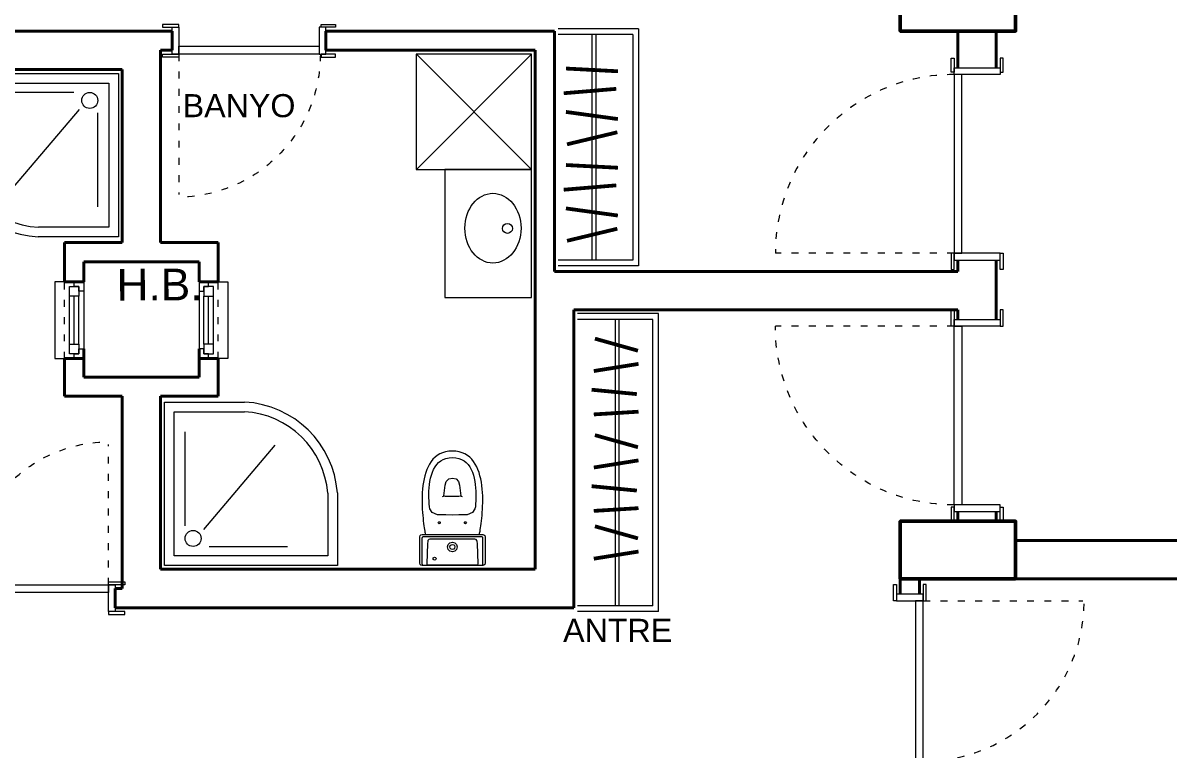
# Model space of a CAD drawing. Header units: millimetres. Extents: x 23 to 3134, y 30 to 1541.
# Drawn here: x 741 to 1338, y 546 to 924 of the extents above; entities that cross this region are included whole.
import ezdxf

# ---------------------------------------------------------------- set-up
doc = ezdxf.new("R2010")
doc.units = ezdxf.units.MM
doc.linetypes.add('ACAD_ISO03W100', pattern=[30, 12, -18])
for name, color, linetype, lineweight in [('duvar_40', 255, 'Continuous', 40), ('forniture', 250, 'Continuous', 9), ('KAPI-PEN', 155, 'Continuous', 18), ('SIVA', 153, 'Continuous', 9), ('TABLE4', 3, 'Continuous', 50), ('TEF', 253, 'Continuous', 18), ('yazi', 253, 'Continuous', 30), ('yazı', 253, 'Continuous', 20)]:
    doc.layers.add(name, color=color, linetype=linetype, lineweight=lineweight)
doc.layers.add('FİTİL', color=1, linetype='Continuous')
doc.layers.add('PENCERE', color=1, linetype='Continuous')
doc.layers.get('SIVA').off()
doc.styles.add('KÜÇÜK_YAZI', font='Arial')
doc.styles.add('MAHAL', font='Arial')

# ---------------------------------------------------------------- blocks, each defined once
blk = doc.blocks.new('KLOZET')
at = {"layer": 'TEF'}
for p, q in [((-51.381299, 12.646202), (-52.776698, 11.895074)), ((-49.897172, 13.301971), (-51.381299, 12.646202)), ((-48.335456, 13.867699), (-49.897172, 13.301971)), ((-46.707171, 14.34861), (-48.335456, 13.867699)), ((-45.023458, 14.749992), (-46.707171, 14.34861)), ((-43.295366, 15.077041), (-45.023458, 14.749992)), ((-41.534004, 15.335042), (-43.295366, 15.077041)), ((-42.069359, 11.893909), (-40.356528, 12.067125)), ((-39.750483, 15.529252), (-41.534004, 15.335042)), ((-40.356528, 12.067125), (-38.635065, 12.172965)), ((-37.955882, 15.664928), (-39.750483, 15.529252)), ((-38.635065, 12.172965), (-36.921278, 12.219136)), ((-36.161251, 15.747325), (-37.955882, 15.664928)), ((-36.921278, 12.219136), (-35.231502, 12.213402)), ((-34.37773, 15.781669), (-36.161251, 15.747325)), ((-35.231502, 12.213402), (-33.582074, 12.163468)), ((-32.616398, 15.773247), (-34.37773, 15.781669)), ((-33.582074, 12.163468), (-31.989269, 12.0771)), ((-30.888306, 15.727285), (-32.616398, 15.773247)), ((-31.989269, 12.0771), (-30.469423, 11.962001)), ((-29.204592, 15.64904), (-30.888306, 15.727285)), ((-30.469423, 11.962001), (-29.419917, 11.702148)), ((-27.576308, 15.543797), (-29.204592, 15.64904)), ((-26.014562, 15.416752), (-27.576308, 15.543797)), ((-24.530435, 15.273222), (-26.014562, 15.416752)), ((-23.135036, 15.118433), (-24.530435, 15.273222)), ((-21.839444, 14.957612), (-23.135036, 15.118433)), ((-20.654741, 14.796044), (-21.839444, 14.957612)), ((-19.592034, 14.638985), (-20.654741, 14.796044)), ((-18.662375, 14.491662), (-19.592034, 14.638985)), ((-17.876873, 14.359332), (-18.662375, 14.491662)), ((-17.246638, 14.247279), (-17.876873, 14.359332)), ((-16.78272, 14.160761), (-17.246638, 14.247279)), ((-16.496257, 14.104974), (-16.78272, 14.160761)), ((-16.075553, 14.020063), (-16.496257, 14.104974)), ((-16.075553, 15.808667), (-15.917867, 16.391566)), ((-16.075553, -15.808667), (-16.075553, 15.808667)), ((-15.917867, 16.391566), (-15.503554, 16.80585)), ((-15.503554, 16.80585), (-14.920714, 16.963506)), ((-14.824938, 15.474988), (-14.945054, 15.0309)), ((-14.945054, 15.0309), (-14.945054, -15.0309)), ((-14.920714, 16.963506), (-1.154839, 16.963506)), ((-14.509297, 15.790688), (-14.824938, 15.474988)), ((-14.065209, 15.910834), (-14.509297, 15.790688)), ((-0.993868, 15.910834), (-14.065209, 15.910834)), ((-13.438856, 12.308462), (-13.596542, 11.725532)), ((-13.024543, 12.722835), (-13.438856, 12.308462)), ((-12.441703, 12.88052), (-13.024543, 12.722835)), ((-11.380341, 12.985973), (-12.441703, 12.88052)), ((-0.816561, 13.349068), (-11.380341, 12.985973)), ((-1.154839, 16.963506), (-0.571999, 16.80585)), ((-0.54972, 15.790688), (-0.993868, 15.910834)), ((-0.532936, 13.251589), (-0.816561, 13.349068)), ((-0.571999, 16.80585), (-0.157686, 16.391566)), ((-0.23405, 15.474988), (-0.54972, 15.790688)), ((-0.331349, 12.99547), (-0.532936, 13.251589)), ((-0.254656, 12.635241), (-0.331349, 12.99547)), ((-0.254656, -12.635241), (-0.254656, 12.635241)), ((-0.113934, 15.0309), (-0.23405, 15.474988)), ((-0.157686, 16.391566), (0, 15.808667)), ((0, 15.808667), (0, -15.808667)), ((-58.03486, 6.525994), (-58.665125, 5.092667)), ((-57.249388, 7.832456), (-58.03486, 6.525994)), ((-56.319729, 9.017369), (-57.249388, 7.832456)), ((-55.256993, 10.085929), (-56.319729, 9.017369)), ((-54.07229, 11.043422), (-55.256993, 10.085929)), ((-55.133353, 4.755584), (-54.404236, 6.027672)), ((-54.404236, 6.027672), (-53.503337, 7.155125)), ((-52.776698, 11.895074), (-54.07229, 11.043422)), ((-53.503337, 7.155125), (-52.446962, 8.145618)), ((-52.446962, 8.145618), (-51.251387, 9.006887)), ((-51.251387, 9.006887), (-49.932979, 9.746696)), ((-49.932979, 9.746696), (-48.508044, 10.37272)), ((-48.508044, 10.37272), (-46.992917, 10.892754)), ((-46.992917, 10.892754), (-45.403875, 11.314444)), ((-45.403875, 11.314444), (-43.757224, 11.645614)), ((-43.757224, 11.645614), (-42.069359, 11.893909)), ((-29.419917, 11.702148), (-27.470826, 10.493732)), ((-27.470826, 10.493732), (-26.42132, 7.693347)), ((-26.42132, 7.693347), (-26.363711, 6.405759)), ((-26.363711, 6.405759), (-26.258557, 3.407191)), ((-22.782423, 6.755057), (-22.707194, 7.033276)), ((-22.707194, 6.476897), (-22.782423, 6.755057)), ((-22.707194, 7.033276), (-22.509489, 7.231011)), ((-22.509489, 6.279222), (-22.707194, 6.476897)), ((-22.509489, 7.231011), (-22.231329, 7.30627)), ((-22.231329, 6.203993), (-22.509489, 6.279222)), ((-22.231329, 7.30627), (-21.953139, 7.231011)), ((-21.953139, 6.279222), (-22.231329, 6.203993)), ((-21.953139, 7.231011), (-21.755375, 7.033276)), ((-21.755375, 6.476897), (-21.953139, 6.279222)), ((-21.755375, 7.033276), (-21.680116, 6.755057)), ((-21.680116, 6.755057), (-21.755375, 6.476897)), ((-13.596542, 11.725532), (-13.614311, 11.2999)), ((-13.614311, 11.2999), (-13.614311, -11.29993)), ((-59.415477, 1.824511), (-59.513433, -0.020831)), ((-59.129014, 3.527278), (-59.415477, 1.824511)), ((-58.665125, 5.092667), (-59.129014, 3.527278)), ((-56.126744, -0.006107), (-56.010928, 1.746384)), ((-56.010928, 1.746384), (-55.674353, 3.331066)), ((-55.674353, 3.331066), (-55.133353, 4.755584)), ((-45.49995, -0.020831), (-44.988277, 1.870771)), ((-44.988277, 1.870771), (-43.643768, 3.215281)), ((-43.643768, 3.215281), (-41.752285, 3.726983)), ((-41.752285, 3.726983), (-36.308185, 4.334372)), ((-36.385923, 4.334372), (-36.264941, 4.262368)), ((-36.308185, 4.334372), (-36.207362, 4.360294)), ((-36.264941, 4.262368), (-36.040239, 3.965662)), ((-36.207362, 4.360294), (-36.02008, 4.541782)), ((-36.040239, 3.965662), (-35.919257, 3.323331)), ((-36.02008, 4.541782), (-35.919257, 5.034311)), ((-35.919257, 3.323331), (-35.919257, -3.520618)), ((-26.258557, 3.407191), (-26.207458, -0.006107)), ((-12.167396, -0.020831), (-11.821234, 1.258723)), ((-11.821234, 1.258723), (-10.911703, 2.168253)), ((-10.97209, -0.020831), (-10.789139, 0.655486)), ((-10.911703, 2.168253), (-9.63206, 2.514386)), ((-10.789139, 0.655486), (-10.308376, 1.136159)), ((-10.308376, 1.136159), (-9.63206, 1.31911)), ((-9.63206, 2.514386), (-8.352506, 2.168253)), ((-9.63206, 1.31911), (-8.955833, 1.136159)), ((-8.955833, 1.136159), (-8.4751, 0.655486)), ((-8.4751, 0.655486), (-8.292149, -0.020831)), ((-8.352506, 2.168253), (-7.443006, 1.258723)), ((-7.443006, 1.258723), (-7.096844, -0.020831)), ((-59.513433, -0.020831), (-59.415477, -1.866172)), ((-59.415477, -1.866172), (-59.129014, -3.568909)), ((-59.129014, -3.568909), (-58.665125, -5.134328)), ((-58.665125, -5.134328), (-58.03486, -6.567656)), ((-56.126744, -0.020831), (-56.126744, -0.006107)), ((-56.010928, -1.773352), (-56.126744, -0.020831)), ((-55.674353, -3.358004), (-56.010928, -1.773352)), ((-55.133353, -4.782552), (-55.674353, -3.358004)), ((-54.404236, -6.054669), (-55.133353, -4.782552)), ((-44.988277, -1.912402), (-45.49995, -0.020831)), ((-43.643768, -3.256912), (-44.988277, -1.912402)), ((-41.752285, -3.768614), (-43.643768, -3.256912)), ((-36.308185, -4.531688), (-41.752285, -3.768614)), ((-36.264941, -4.459654), (-36.385923, -4.531688)), ((-36.207362, -4.554714), (-36.308185, -4.531688)), ((-36.040239, -4.162978), (-36.264941, -4.459654)), ((-36.02008, -4.716043), (-36.207362, -4.554714)), ((-35.919257, -3.520618), (-36.040239, -4.162978)), ((-35.919257, -5.15389), (-36.02008, -4.716043)), ((-26.258557, -3.434189), (-26.363711, -6.432816)), ((-26.207458, -0.020831), (-26.258557, -3.434189)), ((-26.207458, -0.006107), (-26.207458, -0.020831)), ((-11.821234, -1.300355), (-12.167396, -0.020831)), ((-10.911703, -2.209885), (-11.821234, -1.300355)), ((-10.789139, -0.697147), (-10.97209, -0.020831)), ((-9.63206, -2.556017), (-10.911703, -2.209885)), ((-10.308376, -1.17788), (-10.789139, -0.697147)), ((-9.63206, -1.360861), (-10.308376, -1.17788)), ((-8.955833, -1.17788), (-9.63206, -1.360861)), ((-8.352506, -2.209885), (-9.63206, -2.556017)), ((-8.4751, -0.697147), (-8.955833, -1.17788)), ((-8.292149, -0.020831), (-8.4751, -0.697147)), ((-7.443006, -1.300355), (-8.352506, -2.209885)), ((-7.096844, -0.020831), (-7.443006, -1.300355)), ((-58.03486, -6.567656), (-57.249388, -7.874118)), ((-57.249388, -7.874118), (-56.319729, -9.05903)), ((-56.319729, -9.05903), (-55.256993, -10.12759)), ((-55.256993, -10.12759), (-54.07229, -11.085083)), ((-53.503337, -7.182122), (-54.404236, -6.054669)), ((-54.07229, -11.085083), (-52.776698, -11.936765)), ((-52.446962, -8.172616), (-53.503337, -7.182122)), ((-51.251387, -9.033914), (-52.446962, -8.172616)), ((-49.932979, -9.773723), (-51.251387, -9.033914)), ((-48.508044, -10.399747), (-49.932979, -9.773723)), ((-46.992917, -10.919782), (-48.508044, -10.399747)), ((-45.403875, -11.341502), (-46.992917, -10.919782)), ((-43.757224, -11.672642), (-45.403875, -11.341502)), ((-42.069359, -11.920967), (-43.757224, -11.672642)), ((-40.356528, -12.094182), (-42.069359, -11.920967)), ((-29.419917, -11.729205), (-30.469423, -11.989058)), ((-27.470826, -10.520759), (-29.419917, -11.729205)), ((-26.42132, -7.720374), (-27.470826, -10.520759)), ((-26.363711, -6.432816), (-26.42132, -7.720374)), ((-22.782423, -6.855133), (-22.707194, -6.576944)), ((-22.707194, -7.133293), (-22.782423, -6.855133)), ((-22.707194, -6.576944), (-22.509489, -6.379179)), ((-22.509489, -7.330998), (-22.707194, -7.133293)), ((-22.509489, -6.379179), (-22.231329, -6.30392)), ((-22.231329, -7.406227), (-22.509489, -7.330998)), ((-22.231329, -6.30392), (-21.953139, -6.379179)), ((-21.953139, -7.330998), (-22.231329, -7.406227)), ((-21.953139, -6.379179), (-21.755375, -6.576944)), ((-21.755375, -7.133293), (-21.953139, -7.330998)), ((-21.755375, -6.576944), (-21.680116, -6.855133)), ((-21.680116, -6.855133), (-21.755375, -7.133293)), ((-13.614311, -11.29993), (-13.596542, -11.725681)), ((-13.596542, -11.725681), (-13.438856, -12.308521)), ((-4.318021, -9.275818), (-4.212688, -8.886323)), ((-4.212688, -9.665225), (-4.318021, -9.275818)), ((-4.212688, -8.886323), (-3.935902, -8.609507)), ((-3.935902, -9.942041), (-4.212688, -9.665225)), ((-3.935902, -8.609507), (-3.546495, -8.504174)), ((-3.546495, -10.047374), (-3.935902, -9.942041)), ((-3.546495, -8.504174), (-3.157, -8.609507)), ((-3.157, -9.942041), (-3.546495, -10.047374)), ((-3.157, -8.609507), (-2.880154, -8.886323)), ((-2.880154, -9.665225), (-3.157, -9.942041)), ((-2.880154, -8.886323), (-2.774821, -9.275818)), ((-2.774821, -9.275818), (-2.880154, -9.665225)), ((-52.776698, -11.936765), (-51.381299, -12.687863)), ((-51.381299, -12.687863), (-49.897172, -13.343662)), ((-49.897172, -13.343662), (-48.335456, -13.90939)), ((-48.335456, -13.90939), (-46.707171, -14.390301)), ((-46.707171, -14.390301), (-45.023458, -14.791653)), ((-45.023458, -14.791653), (-43.295366, -15.118732)), ((-43.295366, -15.118732), (-41.534004, -15.376733)), ((-41.534004, -15.376733), (-39.750483, -15.570944)), ((-38.635065, -12.199993), (-40.356528, -12.094182)), ((-39.750483, -15.570944), (-37.955882, -15.706619)), ((-36.921278, -12.246194), (-38.635065, -12.199993)), ((-37.955882, -15.706619), (-36.161251, -15.788986)), ((-35.231502, -12.24046), (-36.921278, -12.246194)), ((-36.161251, -15.788986), (-34.37773, -15.82333)), ((-33.582074, -12.190526), (-35.231502, -12.24046)), ((-34.37773, -15.82333), (-32.616398, -15.814908)), ((-31.989269, -12.104157), (-33.582074, -12.190526)), ((-32.616398, -15.814908), (-30.888306, -15.768947)), ((-30.469423, -11.989058), (-31.989269, -12.104157)), ((-30.888306, -15.768947), (-29.204592, -15.690701)), ((-29.204592, -15.690701), (-27.576308, -15.585458)), ((-27.576308, -15.585458), (-26.014562, -15.458413)), ((-26.014562, -15.458413), (-24.530435, -15.314883)), ((-24.530435, -15.314883), (-23.135036, -15.160065)), ((-23.135036, -15.160065), (-21.839444, -14.999243)), ((-21.839444, -14.999243), (-20.654741, -14.837675)), ((-20.654741, -14.837675), (-19.592034, -14.680616)), ((-19.592034, -14.680616), (-18.662375, -14.533294)), ((-18.662375, -14.533294), (-17.876873, -14.400993)), ((-17.876873, -14.400993), (-17.246638, -14.288911)), ((-17.246638, -14.288911), (-16.78272, -14.202393)), ((-16.78272, -14.202393), (-16.075553, -14.064675)), ((-16.496257, -14.146605), (-16.398301, -14.126835)), ((-15.917867, -16.391566), (-16.075553, -15.808667)), ((-15.503554, -16.80585), (-15.917867, -16.391566)), ((-14.920714, -16.963506), (-15.503554, -16.80585)), ((-14.945054, -15.0309), (-14.824938, -15.475048)), ((-1.154839, -16.963506), (-14.920714, -16.963506)), ((-14.824938, -15.475048), (-14.509297, -15.790718)), ((-14.509297, -15.790718), (-14.065209, -15.910834)), ((-14.065209, -15.910834), (-0.993868, -15.910834)), ((-13.438856, -12.308521), (-13.024543, -12.722835)), ((-13.024543, -12.722835), (-12.441703, -12.88052)), ((-12.441703, -12.88052), (-11.380341, -12.985973)), ((-11.380341, -12.985973), (-0.816561, -13.349068)), ((-0.571999, -16.80585), (-1.154839, -16.963506)), ((-0.993868, -15.910834), (-0.54972, -15.790718)), ((-0.816561, -13.349068), (-0.532936, -13.251619)), ((-0.157686, -16.391566), (-0.571999, -16.80585)), ((-0.54972, -15.790718), (-0.23405, -15.475048)), ((-0.532936, -13.251619), (-0.331349, -12.995529)), ((-0.331349, -12.995529), (-0.254656, -12.635241)), ((-0.23405, -15.475048), (-0.113934, -15.0309)), ((0, -15.808667), (-0.157686, -16.391566))]:
    blk.add_line(p, q, dxfattribs=at)
blk = doc.blocks.new('fgfg', base_point=(960.8467, 780.9035))
at = {"layer": 'TEF', "flags": 128}
blk.add_lwpolyline([(1005.846659, 780.903451), (1005.846659, 847.552611), (960.846659, 847.552611), (960.846659, 780.903451)], close=True, dxfattribs=at)
at = {"layer": 'TEF'}
blk.add_circle((993.38467, 816.887002), 2.57066, dxfattribs=at)
blk.add_ellipse((985.835357, 817.023477), major_axis=(0, -18.149503), ratio=0.804348, dxfattribs=at)
blk = doc.blocks.new('rtrt', base_point=(814.8467, 641.5526))
at = {"layer": 'TEF'}
for p, q in [((825.683841, 662.133862), (825.683841, 711.044988)), ((835.310402, 660.340452), (872.511347, 704.197432)), ((838.084159, 651.450495), (878.874668, 651.450495))]:
    blk.add_line(p, q, dxfattribs=at)
at = {"layer": 'TEF', "flags": 128}
for points in [[(904.846659, 679.357137), (904.846659, 641.552611), (814.846659, 641.552611), (814.846659, 726.552611), (856.564645, 726.552611)], [(899.846659, 679.164957), (899.846659, 646.552611), (819.846659, 646.552611), (819.846659, 721.552611), (856.430892, 721.552611)]]:
    blk.add_lwpolyline(points, dxfattribs=at)
at = {"layer": 'TEF'}
blk.add_circle((829.727778, 655.620944), 4.170449, dxfattribs=at)
for radius, start, end in [(51.08807, 4.291717, 87.012287), (46.08807, 4.518638, 86.854355)]:
    blk.add_arc((853.901842, 675.533983), radius, start, end, dxfattribs=at)
blk = doc.blocks.new('erer', base_point=(700.8467, 812.5526))
at = {"layer": 'TEF'}
for p, q in [((767.60916, 887.654726), (726.81865, 887.654726)), ((770.382916, 878.76477), (733.181971, 834.907789)), ((780.009477, 876.971359), (780.009477, 828.060234))]:
    blk.add_line(p, q, dxfattribs=at)
at = {"layer": 'TEF', "flags": 128}
for points in [[(700.846659, 859.748085), (700.846659, 897.552611), (790.846659, 897.552611), (790.846659, 812.552611), (749.128674, 812.552611)], [(705.846659, 859.940264), (705.846659, 892.552611), (785.846659, 892.552611), (785.846659, 817.552611), (749.262426, 817.552611)]]:
    blk.add_lwpolyline(points, dxfattribs=at)
at = {"layer": 'TEF'}
blk.add_circle((775.96554, 883.484277), 4.170449, dxfattribs=at)
for radius, start, end in [(51.08807, 184.291717, 267.012287), (46.08807, 184.518638, 266.854355)]:
    blk.add_arc((751.791476, 863.571238), radius, start, end, dxfattribs=at)
blk = doc.blocks.new('87689')
at = {"layer": 'TEF'}
for p, q in [((-21.213224, 21.274266), (38.614619, -38.725734)), ((38.614619, 21.274266), (-21.213224, -38.725734))]:
    blk.add_line(p, q, dxfattribs=at)
at = {"layer": 'TEF', "flags": 128}
blk.add_lwpolyline([(38.614619, -38.725734), (-21.385381, -38.725734), (-21.385381, 21.274266), (38.614619, 21.274266)], close=True, dxfattribs=at)
blk = doc.blocks.new('*U7')
at = {"linetype": 'ACAD_ISO03W100', "ltscale": 0.3}
blk.add_line((0, 0), (0, 92.999973), dxfattribs=at)
at = {"flags": 128}
for points in [[(-8.500012, 0), (0, 0), (0, 1.500006), (-8.500012, 1.500006)], [(0, 0), (-3.500013, 0), (-3.500015, -23.999999), (-0.000001, -23.999999)], [(0, -4.100016), (92.999973, -4.100016), (92.999973, 0), (0, 0)], [(92.999973, 0), (96.499987, 0), (96.499989, -24.000003), (92.999972, -23.999999)], [(101.499989, 0), (94.199978, 0), (94.199978, 1.500006), (101.499989, 1.500006)], [(-8.500014, -23.999999), (-0.000001, -23.999999), (-0.000001, -25.500005), (-8.500014, -25.500005)], [(101.499987, -23.999999), (94.199976, -23.999999), (94.199976, -25.500005), (101.499987, -25.500005)]]:
    blk.add_lwpolyline(points, close=True, dxfattribs=at)
at = {"linetype": 'ACAD_ISO03W100', "ltscale": 0.3}
blk.add_arc((0, 0), 92.999973, 0, 90, dxfattribs=at)
blk = doc.blocks.new('*U11')
at = {"linetype": 'ACAD_ISO03W100', "ltscale": 0.3}
blk.add_line((0, 0), (0.000003, 72.999973), dxfattribs=at)
at = {"flags": 128}
for points in [[(-8.500012, 0), (0, 0), (0, 1.500006), (-8.500012, 1.500006)], [(0, 0), (-3.500013, 0), (-3.500014, -13.999996), (-0.000001, -13.999996)], [(0, -4.100016), (72.999973, -4.100019), (72.999973, -0.000004), (0, 0)], [(81.499989, -0.000004), (74.199978, -0.000004), (74.199978, 1.500002), (81.499989, 1.500002)], [(72.999973, -0.000004), (76.499987, -0.000004), (76.499989, -14.000004), (72.999972, -14)], [(-8.500013, -13.999996), (-0.000001, -13.999996), (-0.000001, -15.500002), (-8.500013, -15.500002)], [(81.499988, -14), (74.199977, -14), (74.199977, -15.500006), (81.499988, -15.500006)]]:
    blk.add_lwpolyline(points, close=True, dxfattribs=at)
at = {"linetype": 'ACAD_ISO03W100', "ltscale": 0.3}
blk.add_arc((-0.700003, 0), 74.399979, 0, 90, dxfattribs=at)
blk = doc.blocks.new('*U6')
at = {"linetype": 'ACAD_ISO03W100', "ltscale": 0.3}
blk.add_line((0, 0), (0.000002, 82.999973), dxfattribs=at)
at = {"flags": 128}
for points in [[(-8.500012, 0), (0, 0), (0, 1.500006), (-8.500012, 1.500006)], [(0, 0), (-3.500013, 0), (-3.500014, -13.999996), (-0.000001, -13.999996)], [(0, -4.100016), (82.999973, -4.100017), (82.999973, -0.000002), (0, 0)], [(91.499989, -0.000002), (84.199978, -0.000002), (84.199978, 1.500004), (91.499989, 1.500004)], [(82.999973, -0.000002), (86.499987, -0.000002), (86.499989, -14.000002), (82.999972, -13.999998)], [(-8.500013, -13.999996), (-0.000001, -13.999996), (-0.000001, -15.500002), (-8.500013, -15.500002)], [(91.499988, -13.999998), (84.199977, -13.999998), (84.199977, -15.500004), (91.499988, -15.500004)]]:
    blk.add_lwpolyline(points, close=True, dxfattribs=at)
at = {"linetype": 'ACAD_ISO03W100', "ltscale": 0.3}
blk.add_arc((-0.350001, 0), 83.699976, 0, 90, dxfattribs=at)
blk = doc.blocks.new('O89')
at = {"layer": 'TEF'}
for p, q in [((-88.527662, 7.583979), (-88.527671, -35.282199)), ((68.974175, 7.583979), (-88.527662, 7.583979)), ((68.974175, 7.583979), (68.974185, -35.282199)), ((-85.527662, 4.583979), (-85.527671, -35.2822)), ((65.974176, 4.583979), (-85.527662, 4.583979)), ((65.974176, 4.583979), (65.974185, -35.2822)), ((-85.527667, -13.34911), (65.97418, -13.34911)), ((-85.527667, -15.34911), (65.97418, -15.34911))]:
    blk.add_line(p, q, dxfattribs=at)
at = {"layer": 'TEF', "lineweight": 100, "const_width": 2, "flags": 128}
for points in [[(-68.938826, -3.304738), (-75.326684, -26.088398)], [(-61.970384, -3.014515), (-58.195513, -26.668686)], [(-48.323434, -27.829104), (-46.000382, -3.885026)], [(-36.708887, -3.014515), (-35.257069, -26.668686)], [(-17.933021, -3.304738), (-24.320879, -26.088398)], [(-10.964578, -3.014515), (-7.189708, -26.668686)], [(2.682371, -27.829104), (5.005423, -3.885026)], [(14.296918, -3.014515), (15.748736, -26.668686)], [(30.266563, -3.304738), (23.878705, -26.088398)], [(37.235005, -3.014515), (41.009876, -26.668686)]]:
    blk.add_lwpolyline(points, dxfattribs=at)
blk = doc.blocks.new('54')
at = {"layer": 'duvar_40', "ltscale": 0.2}
for p, q in [((-7.5, 20), (2.5, 20)), ((-7.5, -20), (2.5, -20)), ((2.5, -20), (2.5, -20))]:
    blk.add_line(p, q, dxfattribs=at)
at = {"layer": 'PENCERE', "color": 134, "linetype": 'Continuous', "lineweight": 18}
for p, q in [((-7.5, 20), (-7.5, 15)), ((-2.5, 17.5), (-2.5, 20)), ((2.5, 20), (7.5, 20)), ((7.5, 20), (7.5, -20)), ((-7.5, 15), (-5, 15)), ((-7.5, 15), (-7.5, -15)), ((-5, 15), (-5, 17.5)), ((-5, 17.5), (-2.5, 17.5)), ((-5, 17.5), (-5, 12.5)), ((0, 17.5), (-5, 17.5)), ((-5, -12.5), (-5, 12.5)), ((-5, 12.5), (0, 12.5)), ((-2.5, -12.5), (-2.5, 12.5)), ((0, 12.5), (0, 17.5)), ((0, -12.5), (0, 12.5)), ((-5, -15), (-7.5, -15)), ((-7.5, -15), (-7.5, -20)), ((0, -12.5), (-5, -12.5)), ((-5, -12.5), (-5, -17.5)), ((-5, -17.5), (-5, -15)), ((-2.5, -17.5), (-5, -17.5)), ((-5, -17.5), (0, -17.5)), ((-2.5, -20), (-2.5, -17.5)), ((0, -17.5), (0, -12.5)), ((7.5, -20), (2.5, -20))]:
    blk.add_line(p, q, dxfattribs=at)
at = {"layer": 'PENCERE', "color": 134, "linetype": 'ACAD_ISO03W100', "lineweight": 18, "ltscale": 0.3}
blk.add_line((2.5, -20), (2.5, 20), dxfattribs=at)
blk = doc.blocks.new('p890')
at = {"layer": 'TEF'}
for p, q in [((-17.868816, 95.218657), (23.875449, 95.218667)), ((-17.868816, 95.218657), (-17.868816, -28.13047)), ((-14.91647, 92.266312), (23.875449, 92.266321)), ((-14.91647, 92.266312), (-14.91647, -25.178124)), ((4.229686, -25.178129), (4.229686, 92.266316)), ((6.197917, -25.178129), (6.197917, 92.266316)), ((-17.868816, -28.13047), (23.875449, -28.130479)), ((-14.91647, -25.178124), (23.875449, -25.178133))]:
    blk.add_line(p, q, dxfattribs=at)
at = {"layer": 'TEF', "lineweight": 100, "const_width": 1.968231, "flags": 128}
for points in [[(-7.156828, 73.060781), (19.90658, 74.489538)], [(21.048565, 61.630727), (-6.300145, 63.916879)], [(-7.156828, 48.200554), (19.90658, 51.915462)], [(-6.871215, 41.342803), (19.33551, 35.056413)], [(-7.156828, 22.865184), (19.90658, 24.29394)], [(21.048565, 11.435129), (-6.300145, 13.721281)], [(-7.156828, -1.995044), (19.90658, 1.719864)], [(-6.871215, -8.852795), (19.33551, -15.139184)]]:
    blk.add_lwpolyline(points, dxfattribs=at)

msp = doc.modelspace()

# ---------------------------------------------------------------- linework, layer by layer
at = {"layer": 'duvar_40'}
for p, q in [((818.787025, 919.552611), (597.846659, 919.552611)), ((818.787025, 909.552611), (818.787025, 919.552611)), ((1017.846659, 919.552611), (898.787025, 919.552611)), ((898.787025, 909.552611), (898.787025, 919.552611)), ((1017.846659, 919.552611), (1017.846659, 794.552611)), ((1227.846661, 919.552611), (1227.846661, 900.460628)), ((1247.846661, 919.552611), (1247.846661, 900.460628)), ((818.787025, 909.552611), (812.846659, 909.552611)), ((812.846659, 809.552611), (812.846659, 909.552611)), ((1007.846659, 909.552611), (898.787025, 909.552611)), ((1007.846659, 909.552611), (1007.846659, 639.552611)), ((792.846659, 899.552611), (602.846659, 899.552611)), ((792.846659, 809.552611), (792.846659, 899.552611)), ((762.846659, 789.174172), (762.846659, 809.552611)), ((792.846659, 809.552611), (762.846659, 809.552611)), ((842.846659, 809.552611), (812.846659, 809.552611)), ((842.846659, 789.174172), (842.846659, 809.552611)), ((772.846659, 789.174172), (772.846659, 799.552611)), ((832.846659, 799.552611), (772.846659, 799.552611)), ((832.846659, 789.174172), (832.846659, 799.552611)), ((1227.846659, 800.460626), (1227.846659, 794.552611)), ((1227.846659, 800.460626), (1227.846659, 794.552611)), ((1247.846659, 800.460626), (1247.846659, 769.552613)), ((1227.846659, 794.552611), (1017.846659, 794.552611)), ((1227.846659, 774.552611), (1027.846659, 774.552611)), ((1027.846659, 774.552611), (1027.846659, 619.552611)), ((1227.846659, 774.552611), (1227.846659, 769.552612)), ((1227.846659, 774.552611), (1227.846659, 769.552612)), ((772.846659, 739.552611), (772.846659, 754.174172)), ((832.846659, 739.552611), (832.846659, 754.174172)), ((762.846659, 729.552611), (762.846659, 749.174172)), ((842.846659, 729.552611), (842.846659, 749.174172)), ((832.846659, 739.552611), (772.846659, 739.552611)), ((792.846659, 729.552611), (762.846659, 729.552611)), ((792.846659, 629.552611), (792.846659, 729.552611)), ((812.846659, 639.552611), (812.846659, 729.552611)), ((842.846659, 729.552611), (812.846659, 729.552611)), ((1227.84665, 669.552612), (1227.84665, 664.552613)), ((1227.84665, 669.552612), (1227.84665, 664.552613)), ((1247.84665, 669.552612), (1247.84665, 664.552613)), ((1257.846659, 654.552611), (1562.846659, 654.552615)), ((1007.846659, 639.552611), (812.846659, 639.552611)), ((1197.846659, 634.552611), (1197.846659, 626.572467)), ((1207.846659, 634.552611), (1207.846659, 626.572467)), ((1257.846659, 634.552611), (1362.846659, 634.552611)), ((792.846659, 629.552611), (789.260784, 629.552611)), ((789.260784, 629.552611), (789.260784, 619.552611)), ((1027.846659, 619.552611), (789.260784, 619.552611))]:
    msp.add_line(p, q, dxfattribs=at)
at = {"layer": 'TABLE4', "flags": 128}
for points in [[(1257.846659, 949.552519), (1197.846659, 949.552519), (1197.846659, 919.552519), (1257.846659, 919.552519)], [(1257.846659, 634.552611), (1197.846659, 634.552611), (1197.846659, 664.552611), (1257.846659, 664.552611)]]:
    msp.add_lwpolyline(points, close=True, dxfattribs=at)

# ---------------------------------------------------------------- block references
at = {"linetype": 'ByBlock'}
for name, p in [('erer', (700.8467, 812.5526)), ('fgfg', (960.8467, 780.9035)), ('rtrt', (814.8467, 641.5526))]:
    msp.add_blockref(name, p, dxfattribs=at)
at = {"rotation": 270}
msp.add_blockref('KLOZET', (964.734072, 641.552611), dxfattribs=at)
at = {"layer": 'FİTİL', "xscale": -1, "rotation": 180}
msp.add_blockref('87689', (967.23204, 868.826877), dxfattribs=at)
at = {"layer": 'forniture', "xscale": -1}
msp.add_blockref('p890', (1043.722108, 825.591107), dxfattribs=at)
at = {"layer": 'KAPI-PEN', "xscale": -1}
for name, p, rotation in [('*U11', (822.287039, 907.552613), 180), ('*U7', (1225.846659, 766.052598), 90)]:
    msp.add_blockref(name, p, dxfattribs=dict(at, rotation=rotation))
at = {"layer": 'KAPI-PEN'}
for name, p, rotation in [('*U7', (1225.846659, 803.96064), 90), ('*U6', (1209.846657, 623.072453), 270)]:
    msp.add_blockref(name, p, dxfattribs=dict(at, rotation=rotation))
at = {"layer": 'KAPI-PEN', "xscale": -1}
msp.add_blockref('*U11', (785.76077, 631.552609), dxfattribs=at)
at = {"layer": 'SIVA', "xscale": -1}
msp.add_blockref('54', (765.346659, 769.174172), dxfattribs=at)
at = {"layer": 'SIVA'}
msp.add_blockref('54', (840.346659, 769.174172), dxfattribs=at)
at = {"layer": 'TEF', "xscale": 0.984115, "yscale": 0.984115, "zscale": 0.984115, "rotation": 270}
msp.add_blockref('O89', (1064.568414, 685.431167), dxfattribs=at)

# ---------------------------------------------------------------- texts
at = {"layer": 'yazi', "style": 'KÜÇÜK_YAZI'}
msp.add_text('H.B.', height=16.4775, rotation=0.162772, dxfattribs=at).set_placement((789.907916, 779.383942))
at = {"layer": 'yazı', "style": 'MAHAL'}
for s, p in [('BANYO', (824.330016, 874.768216)), ('ANTRE', (1022.3488, 601.787915))]:
    msp.add_text(s, height=12, dxfattribs=at).set_placement(p)

doc.saveas('drawing.dxf')
